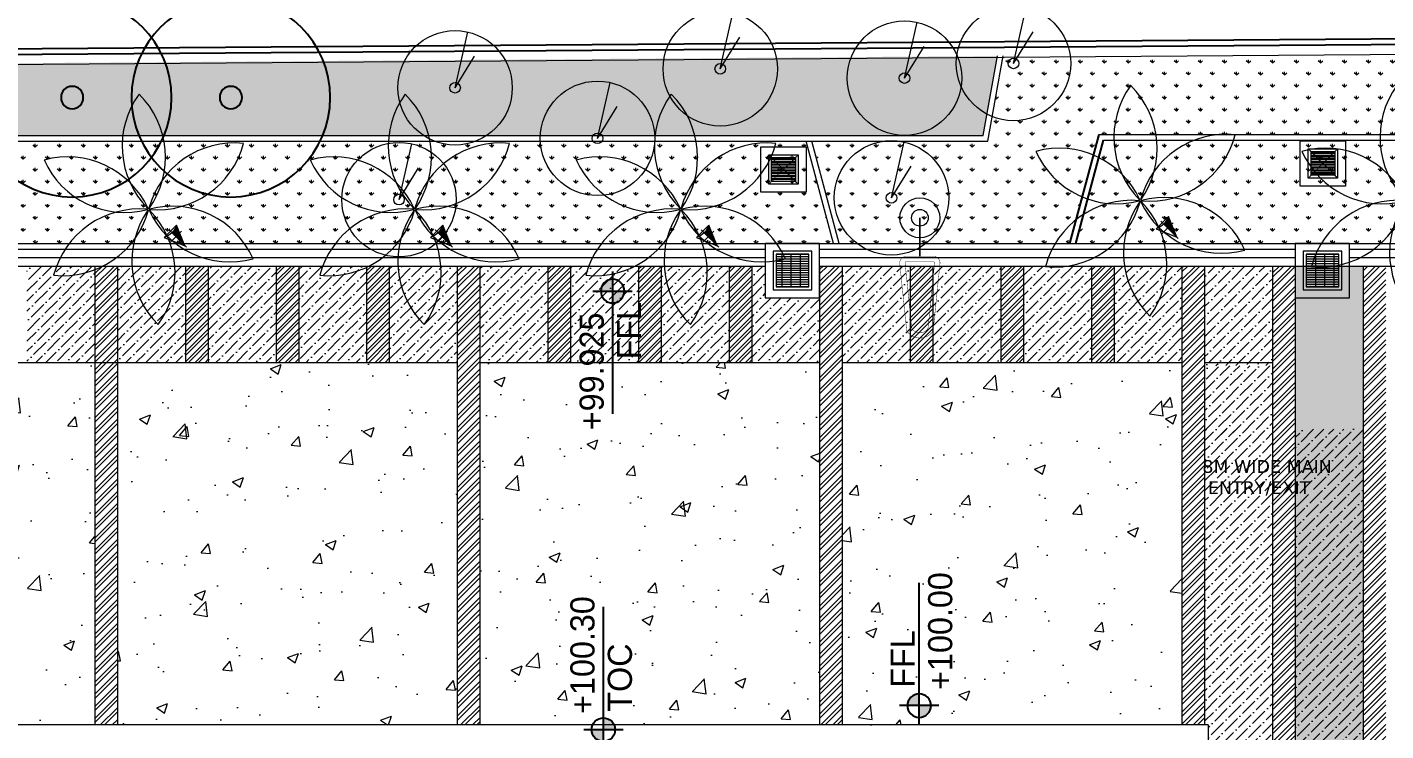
# Model space of a CAD drawing. Header units: millimetres. Extents: x 7964926 to 16080295, y -6277184 to -2986664.
# Drawn here: x 8235493 to 8259489, y -3088761 to -3076344 of the extents above; entities that cross this region are included whole.
import ezdxf

# ---------------------------------------------------------------- set-up
doc = ezdxf.new("R2010")
doc.units = ezdxf.units.MM
doc.header["$LTSCALE"] = 2000
doc.header["$MEASUREMENT"] = 0
doc.linetypes.add('( Hidden )', pattern=[0.375, 0.25, -0.125])
doc.linetypes.add('1', pattern=[0, 0, 0])
for name, color, linetype in [('a-text m', 8, 'Continuous'), ('L - proposed trees', 74, 'Continuous'), ('L-FL', 7, 'Continuous')]:
    doc.layers.add(name, color=color, linetype=linetype)
for name, color, linetype, lineweight in [('L - paving', 9, 'Continuous', 5), ('L- existing trees', 76, 'Continuous', 18), ('L-CHAMBERS', 50, 'Continuous', 5), ('L-compound wall', 7, 'Continuous', 20), ('L-ELE 2', 30, 'Continuous', 15), ('L-ELE 4', 27, 'Continuous', 9), ('L-HATCH-1', 9, 'Continuous', 5), ('L-kerb', 24, 'Continuous', 13), ('L-lights', 213, 'Continuous', 0), ('L-Paver 400x400', 250, '1', 13), ('L-SHRUBS', 96, 'Continuous', 18)]:
    doc.layers.add(name, color=color, linetype=linetype, lineweight=lineweight)
doc.styles.add('a-con txt m', font='verdana.ttf', dxfattribs={"height": 300})
doc.styles.add('Century Gothic', font='GOTHIC.TTF')
doc.styles.get("Standard").update_dxf_attribs({"font": 'romans.shx', "width": 0.75})
pattern_1 = [(90, (4489.36, -1e-05), (-212.1320343, 212.1320343), [56.25, -368.014069]), (45, (4489.36, -1e-05), (-212.132034, 212.132034), [56.25, -243.75]), (135, (4489.36, -1e-05), (-212.132034, -212.132034), [56.25, -243.75])]
pattern_2 = [(45, (0.76, 1106.92), (66.2912607, 243.067956), [312.5, -62.5, 0, -62.5])]
pattern_3 = [(50, (0, 0), (1972.4655, -172.56837), [206.25, -2268.75]), (355, (0, 0), (-381.56617, 2068.52837), [165, -1815]), (100.451444, (164.4, -14.4), (1590.89933, 1895.95998), [175.28553, -1928.1408]), (46.1842, (0, 550), (2934.91366, -455.178), [309.375, -3403.125]), (96.635635, (244.6, 512), (2570.32035, 2678.82615), [262.9284, -2892.2128]), (351.184164, (0, 550), (2570.3203, 2678.8262), [247.5, -2722.5]), (21, (275, 412.5), (1641.4944, -1107.20195), [206.25, -2268.75]), (326, (275, 412.5), (669.11716, 1994.16262), [165, -1815]), (71.451445, (411.8, 320.2), (2310.61154, 886.96067), [175.2855, -1928.1408]), (37.5, (0, 0), (33.4396, 915.4581), [0, -1793, 0, -1842.5, 0, -1821.875]), (7.5, (0, 0), (723.44123, 1084.63221), [0, -1050.5, 0, -1751.75, 0, -694.375]), (327.5, (-613.25, 0), (1468.0117, -62.0259), [0, -687.5, 0, -2145, 0, -2846.25]), (317.5, (-888.2, 0), (1603.76197, 275.2887), [0, -893.75, 0, -1424.5, 0, -2021.25])]
pattern_4 = [(45, (0, 0), (-106.0660172, 106.0660172), []), (45, (0, 75), (-106.0660172, 106.0660172), [])]
pattern_5 = [(45, (0, 0), (-88.3883476, 88.3883476), []), (45, (0, 62.5), (-88.3883476, 88.3883476), [])]

# ---------------------------------------------------------------- blocks, each defined once
blk = doc.blocks.new('ertrt')
at = {"layer": 'L- existing trees', "color": 76, "lineweight": 5, "ltscale": 100}
for q in [(0.0672, 0.2962), (0.1038, 0.1682)]:
    blk.add_line((0, 0), q, dxfattribs=at)
blk.add_circle((0, 0), 0.3038, dxfattribs=at)
at = {"layer": 'L- existing trees', "color": 42, "lineweight": 5, "ltscale": 100}
blk.add_circle((0, 0), 0.0281, dxfattribs=at)
blk = doc.blocks.new('tree14 pp')
at = {"layer": 'L - proposed trees', "ltscale": 2000}
for radius in [1275, 143]:
    blk.add_circle((-1173, 1331), radius, dxfattribs=at)
blk = doc.blocks.new('finish lvl')
h = blk.add_hatch(color=256)
edge = h.paths.add_edge_path()
edge.add_ellipse((0.0378, 0.003), major_axis=(-0.0305, 0.0305), ratio=1, start_angle=-45, end_angle=45)
edge.add_line((-0.0053, 0.003), (0.0378, 0.003))
edge.add_line((0.0378, 0.003), (0.0378, 0.0461))
edge = h.paths.add_edge_path()
edge.add_ellipse((0.0378, 0.003), major_axis=(-0.0305, 0.0305), ratio=1, start_angle=135, end_angle=225)
edge.add_line((0.0809, 0.003), (0.0378, 0.003))
edge.add_line((0.0378, 0.003), (0.0378, -0.0401))
for p, q in [((0.0378, 0.0748), (0.0378, -0.0688)), ((-0.034, 0.003), (0.4857, 0.003))]:
    blk.add_line(p, q)
blk.add_ellipse((0.0378, 0.003), major_axis=(-0.0305, 0.0305), ratio=1, start_param=1.570796326794534, end_param=7.85398163397412)
at = {"layer": 'L-FL'}
for tag, p in [('%%P0.00', (0.1256, 0.0357)), ('FIN.LVL.', (0.1075, -0.103))]:
    blk.add_attdef(tag, p, '', height=0.08, dxfattribs=at)
blk = doc.blocks.new('cb 1')
at = {"layer": 'L-Paver 400x400', "true_color": 0x636466}
h = blk.add_hatch(dxfattribs=at)
h.set_pattern_fill('GRATE', color=251, scale=1300)
h.paths.add_polyline_path([(8080578, -3139540), (8079998, -3139540), (8079998, -3140120), (8080578, -3140120)])
at = {"layer": 'L-CHAMBERS', "color": 8}
blk.add_lwpolyline([(8079808, -3140310), (8080768, -3140310), (8080768, -3139350), (8079808, -3139350)], close=True, dxfattribs=at)
at = {"layer": 'L-CHAMBERS', "color": 37}
for points in [[(8079948, -3140170), (8080628, -3140170), (8080628, -3139490), (8079948, -3139490)], [(8079998, -3140120), (8080578, -3140120), (8080578, -3139540), (8079998, -3139540)]]:
    blk.add_lwpolyline(points, close=True, dxfattribs=at)
blk = doc.blocks.new('CHAMBERS')
at = {"layer": 'L-Paver 400x400', "true_color": 0x636466}
h = blk.add_hatch(dxfattribs=at)
h.set_pattern_fill('ANSI32', color=251, scale=135, angle=315)
h.set_pattern_definition([(0, (0.48, 1.42), (1e-14, 50.625), []), (0, (17.355, -15.46), (1e-14, 50.625), [])])
h.paths.add_polyline_path([(7999084, -3148058), (7998664, -3148058), (7998664, -3148478), (7999084, -3148478)])
at = {"layer": 'L-CHAMBERS', "color": 42}
for points in [[(7999274, -3148668), (7998474, -3148668), (7998474, -3147868), (7999274, -3147868)], [(7999134, -3148528), (7998614, -3148528), (7998614, -3148008), (7999134, -3148008)], [(7999084, -3148478), (7998664, -3148478), (7998664, -3148058), (7999084, -3148058)]]:
    blk.add_lwpolyline(points, close=True, dxfattribs=at)
at = {"layer": 'L-Paver 400x400', "color": 251, "linetype": '( Hidden )', "ltscale": 0.005, "true_color": 0x636466}
for p, q in [((7998614, -3148008), (7999134, -3148528)), ((7998614, -3148528), (7999134, -3148008))]:
    blk.add_line(p, q, dxfattribs=at)
blk = doc.blocks.new('street light')
at = {"color": 6, "const_width": 7.65, "elevation": 0}
for points in [[(2710614, 3155396), (2709433, 3155516, 0.453669), (2709303, 3155402), (2709303, 3154921, 0.453669), (2709433, 3154807), (2710614, 3154928)], [(2710581, 3155304), (2709421, 3155422, 0.466706), (2709397, 3155402), (2709397, 3154921, 0.466706), (2709421, 3154901), (2710581, 3155019)], [(2710581, 3155019, 0.489568), (2710581, 3155304, 0.489568)], [(2710614, 3154928, 0.558552), (2710614, 3155396)]]:
    blk.add_lwpolyline(points, format="xyb", dxfattribs=at)
at = {"color": 6, "const_width": 30.6, "elevation": 0}
blk.add_lwpolyline([(2709303, 3155162), (2708622, 3155162)], dxfattribs=at)
at = {"color": 6}
for radius in [353, 147]:
    blk.add_circle((2708622, 3155162, 0), radius, dxfattribs=at)
blk = doc.blocks.new('Shrub uplighter')
h = blk.add_hatch()
h.set_pattern_fill('ANSI31', color=256, scale=344.25, style=0)
h.set_pattern_definition([(45, (-3501134.188, -320471.352), (-30.4276887, 30.4276887), [])])
edge = h.paths.add_edge_path()
edge.add_arc((1745, 0), 876, 153.08888, 180)
edge.add_line((869, 0), (27, 0))
edge.add_line((27, 0), (963, 397))
for points in [[(-67, 0), (1058, 0)], [(608, -355), (608, 355)], [(963, -399), (963, 397)]]:
    blk.add_lwpolyline(points)
blk.add_lwpolyline([(27, 0), (963, 397), (963, -399)], close=True)
blk.add_arc((1745, 0), 876, 153.08888, 206.91112)
blk = doc.blocks.new('plam 1')
at = {"layer": 'L- existing trees'}
blk.add_circle((18691.243, 10681.503), 0.0126, dxfattribs=at)
for centre, major_axis, start_param, end_param in [((18692.185, 10682.007), (-0.755, 0.755), -0.142479, 1.26504), ((18690.599, 10682.359), (-0.757, 0.757), 3.0131, 4.416231), ((18691.278, 10682.57), (-0.755, 0.755), 0.904718, 2.312237), ((18690.18, 10681.373), (-0.757, 0.757), 4.060297, 5.463429), ((18692.151, 10680.94), (-0.755, 0.755), -1.189677, 0.217842), ((18691.662, 10682.488), (-0.757, 0.757), 1.965902, 3.369034), ((18690.824, 10680.518), (-0.757, 0.757), -1.175691, 0.227441), ((18690.336, 10682.066), (-0.755, 0.755), 1.951916, 3.359435), ((18691.887, 10680.648), (-0.757, 0.757), -0.128493, 1.274639), ((18690.302, 10680.999), (-0.755, 0.755), 2.999113, 4.406632), ((18692.306, 10681.633), (-0.757, 0.757), 0.918705, 2.321836), ((18691.209, 10680.436), (-0.755, 0.755), 4.046311, 5.45383)]:
    blk.add_ellipse(centre, major_axis=major_axis, ratio=1, start_param=start_param, end_param=end_param, dxfattribs=at)

msp = doc.modelspace()

# ---------------------------------------------------------------- hatches: boundary and pattern name
at = {"layer": 'L - paving'}
h = msp.add_hatch(dxfattribs=at)
h.set_pattern_fill('ANSI36', color=37, scale=1000)
h.set_pattern_definition(pattern_2)
h.paths.add_polyline_path([(8235488.6, -3082260), (8236688.6, -3082260), (8236688.6, -3080558.1), (8235488.6, -3080558.1)])
h = msp.add_hatch(dxfattribs=at)
h.set_pattern_fill('ANSI36', color=37, scale=1000)
h.set_pattern_definition(pattern_2)
h.paths.add_polyline_path([(8237088.6, -3082260), (8238288.6, -3082260), (8238288.6, -3080558.1), (8237088.6, -3080558.1)])
h = msp.add_hatch(dxfattribs=at)
h.set_pattern_fill('ANSI36', color=37, scale=1000)
h.set_pattern_definition(pattern_2)
h.paths.add_polyline_path([(8238688.6, -3082260), (8239888.6, -3082260), (8239888.6, -3080558.1), (8238688.6, -3080558.1)])
h = msp.add_hatch(dxfattribs=at)
h.set_pattern_fill('ANSI36', color=37, scale=1000)
h.set_pattern_definition(pattern_2)
h.paths.add_polyline_path([(8240288.6, -3082260), (8241488.6, -3082260), (8241488.6, -3080558.1), (8240288.6, -3080558.1)])
h = msp.add_hatch(dxfattribs=at)
h.set_pattern_fill('ANSI36', color=37, scale=1000)
h.set_pattern_definition(pattern_2)
h.paths.add_polyline_path([(8241888.6, -3082260), (8243088.6, -3082260), (8243088.6, -3080558.1), (8241888.6, -3080558.1)])
h = msp.add_hatch(dxfattribs=at)
h.set_pattern_fill('ANSI36', color=37, scale=1000)
h.set_pattern_definition(pattern_2)
h.paths.add_polyline_path([(8243488.6, -3082260), (8244688.6, -3082260), (8244688.6, -3080558.1), (8243488.6, -3080558.1)])
h = msp.add_hatch(dxfattribs=at)
h.set_pattern_fill('ANSI36', color=37, scale=1000)
h.set_pattern_definition(pattern_2)
h.paths.add_polyline_path([(8245088.6, -3082260), (8246288.6, -3082260), (8246288.6, -3080558.1), (8245088.6, -3080558.1)])
h = msp.add_hatch(dxfattribs=at)
h.set_pattern_fill('ANSI36', color=37, scale=1000)
h.set_pattern_definition(pattern_2)
h.paths.add_polyline_path([(8246688.6, -3082260), (8247888.6, -3082260), (8247888.6, -3080558.1), (8246688.6, -3080558.1)])
h = msp.add_hatch(dxfattribs=at)
h.set_pattern_fill('ANSI36', color=37, scale=1000)
h.set_pattern_definition(pattern_2)
h.paths.add_polyline_path([(8248528.5, -3081118.1), (8248528.5, -3080558.1), (8248288.6, -3080558.1), (8248288.6, -3082260), (8249488.6, -3082260), (8249488.6, -3080558.1), (8249488.5, -3080558.1), (8249488.5, -3081118.1)])
h = msp.add_hatch(dxfattribs=at)
h.set_pattern_fill('ANSI36', color=37, scale=1000)
h.set_pattern_definition(pattern_2)
h.paths.add_polyline_path([(8249888.6, -3082260), (8251088.6, -3082260), (8251088.6, -3080558.1), (8249888.6, -3080558.1)])
h = msp.add_hatch(dxfattribs=at)
h.set_pattern_fill('ANSI36', color=37, scale=1000)
h.set_pattern_definition(pattern_2)
h.paths.add_polyline_path([(8251488.6, -3082260), (8252688.6, -3082260), (8252688.6, -3080558.1), (8251488.6, -3080558.1)])
h = msp.add_hatch(dxfattribs=at)
h.set_pattern_fill('ANSI36', color=37, scale=1000)
h.set_pattern_definition(pattern_2)
h.paths.add_polyline_path([(8253088.6, -3082260), (8254288.6, -3082260), (8254288.6, -3080558.1), (8253088.6, -3080558.1)])
h = msp.add_hatch(dxfattribs=at)
h.set_pattern_fill('ANSI36', color=37, scale=1000)
h.set_pattern_definition(pattern_2)
h.paths.add_polyline_path([(8254688.6, -3082260), (8255888.6, -3082260), (8255888.6, -3080558.1), (8254688.6, -3080558.1)])
h = msp.add_hatch(dxfattribs=at)
h.set_pattern_fill('ANSI36', color=37, scale=1000)
h.set_pattern_definition([(45, (6400.76, 1106.92), (66.2912607, 243.067956), [312.5, -62.5, 0, -62.5])])
h.paths.add_polyline_path([(8257488.6, -3080558.1), (8256288.6, -3080558.1), (8256288.6, -3082315.3), (8257488.6, -3082315.3)])
h = msp.add_hatch(dxfattribs=at)
h.set_pattern_fill('ANSI36', color=37, scale=1000)
h.set_pattern_definition([(45, (6400.76, 1106.92), (66.2912607, 243.067956), [312.5, -62.5, 0, -62.5])])
h.paths.add_polyline_path([(8257488.6, -3080558.1), (8256288.6, -3080558.1), (8256288.6, -3082315.3), (8257488.6, -3082315.3)])
h = msp.add_hatch(dxfattribs=at)
h.set_pattern_fill('ANSI36', color=37, scale=1000)
h.set_pattern_definition([(45, (0.76, -12.86), (66.2912607, 243.067956), [312.5, -62.5, 0, -62.5])])
edge = h.paths.add_edge_path()
edge.add_line((8259021.9, -3097960.1), (8259088.6, -3097960.1))
edge.add_line((8259088.6, -3097960.1), (8259088.6, -3080558.1))
edge.add_line((8259088.6, -3080558.1), (8257888.6, -3080558.1))
edge.add_line((8257888.6, -3080558.1), (8257888.6, -3103082.8))
edge.add_arc((8254621.9, -3100135.1), 4400, 317.93852, 360)
edge.add_line((8259021.9, -3100135.1), (8259021.9, -3097960.1))
h = msp.add_hatch(dxfattribs=at)
h.set_pattern_fill('AR-CONC', color=252, scale=275)
h.set_pattern_definition(pattern_3)
h.paths.add_polyline_path([(8230688.6, -3088658.1), (8236685.9, -3088658.1), (8236692, -3082260), (8230688.6, -3082260)])
h = msp.add_hatch(dxfattribs=at)
h.set_pattern_fill('AR-CONC', color=252, scale=275)
h.set_pattern_definition(pattern_3)
h.paths.add_polyline_path([(8237088.6, -3088658.1), (8243085.9, -3088658.1), (8243092, -3082260), (8237088.6, -3082260)])
h = msp.add_hatch(dxfattribs=at)
h.set_pattern_fill('AR-CONC', color=252, scale=275)
h.set_pattern_definition(pattern_3)
h.paths.add_polyline_path([(8243488.6, -3088658.1), (8249485.9, -3088658.1), (8249492, -3082260), (8243488.6, -3082260)])
h = msp.add_hatch(dxfattribs=at)
h.set_pattern_fill('AR-CONC', color=252, scale=275)
h.set_pattern_definition(pattern_3)
h.paths.add_polyline_path([(8249888.6, -3088658.1), (8255885.9, -3088658.1), (8255892, -3082260), (8249888.6, -3082260)])
h = msp.add_hatch(dxfattribs=at)
h.set_pattern_fill('ANSI36', color=256, scale=1000)
h.set_pattern_definition([(45, (8182420.79, -3159632.72), (66.29126, 243.06796), [312.5, -62.5, 0, -62.5])])
h.paths.add_polyline_path([(8256349, -3088658.1), (8256349, -3090311.4), (8257488.6, -3090335.1), (8257488.6, -3082317.2), (8256288.6, -3082317.2), (8256288.6, -3088658.1)])
h = msp.add_hatch(dxfattribs=at)
h.set_pattern_fill('ANSI36', color=256, scale=1000)
h.set_pattern_definition([(45, (8182420.79, -3159632.72), (66.29126, 243.06796), [312.5, -62.5, 0, -62.5])])
h.paths.add_polyline_path([(8256288.6, -3088658.1), (8256349, -3088658.1), (8256349, -3090311.4), (8257488.6, -3090335.1), (8257488.6, -3083435.1), (8256288.6, -3083435.1)])
h = msp.add_hatch(dxfattribs=at)
h.set_pattern_fill('ANSI36', color=37, scale=1000)
h.set_pattern_definition([(45, (0.76, -12.86), (66.2912607, 243.067956), [312.5, -62.5, 0, -62.5])])
h.paths.add_polyline_path([(8259021.9, -3097960.1), (8259088.6, -3097960.1), (8259088.6, -3083435.1), (8257888.6, -3083435.1), (8257888.6, -3098085.1), (8259021.9, -3098085.1)])
at = {"layer": 'L-HATCH-1'}
h = msp.add_hatch(dxfattribs=at)
h.set_pattern_fill('STEEL', color=26, scale=1200)
h.set_pattern_definition(pattern_4)
h.paths.add_polyline_path([(8237088.6, -3080558.1), (8236688.6, -3080558.1), (8236688.6, -3088658.1), (8237088.6, -3088658.1)])
h = msp.add_hatch(dxfattribs=at)
h.set_pattern_fill('STEEL', color=26, scale=1000)
h.set_pattern_definition(pattern_5)
h.paths.add_polyline_path([(8238688.6, -3080558.1), (8238288.6, -3080558.1), (8238288.6, -3082260), (8238688.6, -3082260)])
h = msp.add_hatch(dxfattribs=at)
h.set_pattern_fill('STEEL', color=26, scale=1000)
h.set_pattern_definition(pattern_5)
h.paths.add_polyline_path([(8240288.6, -3080558.1), (8239888.6, -3080558.1), (8239888.6, -3082260), (8240288.6, -3082260)])
h = msp.add_hatch(dxfattribs=at)
h.set_pattern_fill('STEEL', color=26, scale=1000)
h.set_pattern_definition(pattern_5)
h.paths.add_polyline_path([(8241888.6, -3080558.1), (8241488.6, -3080558.1), (8241488.6, -3082260), (8241888.6, -3082260)])
h = msp.add_hatch(dxfattribs=at)
h.set_pattern_fill('STEEL', color=26, scale=1200)
h.set_pattern_definition(pattern_4)
h.paths.add_polyline_path([(8243488.6, -3080558.1), (8243088.6, -3080558.1), (8243088.6, -3088658.1), (8243488.6, -3088658.1)])
h = msp.add_hatch(dxfattribs=at)
h.set_pattern_fill('STEEL', color=26, scale=1000)
h.set_pattern_definition(pattern_5)
h.paths.add_polyline_path([(8245088.6, -3080558.1), (8244688.6, -3080558.1), (8244688.6, -3082260), (8245088.6, -3082260)])
h = msp.add_hatch(dxfattribs=at)
h.set_pattern_fill('STEEL', color=26, scale=1000)
h.set_pattern_definition(pattern_5)
h.paths.add_polyline_path([(8246688.6, -3080558.1), (8246288.6, -3080558.1), (8246288.6, -3082260), (8246688.6, -3082260)])
h = msp.add_hatch(dxfattribs=at)
h.set_pattern_fill('STEEL', color=26, scale=1000)
h.set_pattern_definition(pattern_5)
h.paths.add_polyline_path([(8248288.6, -3080558.1), (8247888.6, -3080558.1), (8247888.6, -3082260), (8248288.6, -3082260)])
h = msp.add_hatch(dxfattribs=at)
h.set_pattern_fill('STEEL', color=26, scale=1200)
h.set_pattern_definition(pattern_4)
h.paths.add_polyline_path([(8249888.6, -3080558.1), (8249488.6, -3080558.1), (8249488.6, -3088658.1), (8249888.6, -3088658.1)])
h = msp.add_hatch(dxfattribs=at)
h.set_pattern_fill('STEEL', color=26, scale=1000)
h.set_pattern_definition(pattern_5)
h.paths.add_polyline_path([(8251488.6, -3080558.1), (8251088.6, -3080558.1), (8251088.6, -3082260), (8251488.6, -3082260)])
h = msp.add_hatch(dxfattribs=at)
h.set_pattern_fill('STEEL', color=26, scale=1000)
h.set_pattern_definition(pattern_5)
h.paths.add_polyline_path([(8253088.6, -3080558.1), (8252688.6, -3080558.1), (8252688.6, -3082260), (8253088.6, -3082260)])
h = msp.add_hatch(dxfattribs=at)
h.set_pattern_fill('STEEL', color=26, scale=1000)
h.set_pattern_definition(pattern_5)
h.paths.add_polyline_path([(8254688.6, -3080558.1), (8254288.6, -3080558.1), (8254288.6, -3082260), (8254688.6, -3082260)])
h = msp.add_hatch(dxfattribs=at)
h.set_pattern_fill('STEEL', color=26, scale=1200)
h.set_pattern_definition(pattern_4)
h.paths.add_polyline_path([(8256288.6, -3080558.1), (8255888.6, -3080558.1), (8255888.6, -3088658.1), (8256288.6, -3088658.1)])
h = msp.add_hatch(dxfattribs=at)
h.set_pattern_fill('STEEL', color=26, scale=1200)
h.set_pattern_definition(pattern_4)
edge = h.paths.add_edge_path()
edge.add_line((8257488.6, -3090333.5), (8257621.9, -3090333.5))
edge.add_line((8257621.9, -3090333.5), (8257621.9, -3097483.5))
edge.add_line((8257621.9, -3097483.5), (8257621.9, -3097483.5))
edge.add_line((8257621.9, -3097483.5), (8257621.5, -3100184.8))
edge.add_arc((8254621.9, -3100133.5), 3000, 342.85441, 359.01969, ccw=False)
edge.add_line((8257488.6, -3101017.9), (8257488.6, -3103473.1))
edge.add_arc((8254621.9, -3100135.1), 4400, 310.6561, 317.93852)
edge.add_line((8257888.6, -3103082.8), (8257888.6, -3080558.1))
edge.add_line((8257888.6, -3080558.1), (8257488.6, -3080558.1))
edge.add_line((8257488.6, -3080558.1), (8257488.6, -3090333.5))
h = msp.add_hatch(dxfattribs=at)
h.set_pattern_fill('STEEL', color=26, scale=1200)
h.set_pattern_definition(pattern_4)
h.paths.add_polyline_path([(8259488.6, -3080558.1), (8259088.6, -3080558.1), (8259088.6, -3097960.1), (8259488.6, -3097960.1)])
at = {"layer": 'L-SHRUBS'}
h = msp.add_hatch(dxfattribs=at)
h.set_pattern_fill('GRASS', color=256, scale=300)
h.set_pattern_definition(pattern_1)
h.paths.add_polyline_path([(8270042.6, -3080016.5), (8270018.5, -3076724.3), (8266016.4, -3076753.7), (8265592.6, -3078335.1), (8254499.8, -3078335.1), (8254011.3, -3080158.1), (8267794.8, -3080158.1), (8267794.8, -3080016.5)])
h = msp.add_hatch(dxfattribs=at)
h.set_pattern_fill('GRASS', color=256, scale=300)
h.set_pattern_definition(pattern_1)
h.paths.add_polyline_path([(8252627.5, -3076851.8), (8231743.6, -3077004.9), (8231965.9, -3078255.1), (8252377.9, -3078255.1)])
h = msp.add_hatch(dxfattribs=at)
h.set_pattern_fill('GRASS', color=256, scale=300)
h.set_pattern_definition(pattern_1)
h.paths.add_polyline_path([(8265912.7, -3076754.4), (8252729.2, -3076851.1), (8252461.7, -3078355.1), (8249353.1, -3078355.1), (8249836.2, -3080158.1), (8253907.8, -3080158.1), (8254423.1, -3078235.1), (8265515.9, -3078235.1)])
h = msp.add_hatch(dxfattribs=at)
h.set_pattern_fill('GRASS', color=256, scale=300)
h.set_pattern_definition(pattern_1)
h.paths.add_polyline_path([(8249249.6, -3078355.1), (8235094.2, -3078355.1), (8234611.1, -3080158.1), (8249732.7, -3080158.1)])

# ---------------------------------------------------------------- linework, layer by layer
at = {"layer": 'L-compound wall', "color": 7, "lineweight": 25}
msp.add_line((8269440.1, -3076578.6), (8175894.2, -3077264.4), dxfattribs=at)
at = {"layer": 'L-compound wall'}
msp.add_line((8269440.1, -3076753.6), (8175895, -3077439.4), dxfattribs=at)
at = {"layer": 'L-compound wall', "lineweight": 25}
msp.add_lwpolyline([(8175893.6, -3077164.4), (7980862.9, -3077508.1), (7978305.1, -3097896.6), (7976331, -3114636.5), (7971810.4, -3151672.1), (7992932.7, -3151954.5), (8024764.8, -3151685.3), (8063758.7, -3151406.3), (8108734.3, -3151866.2), (8174287, -3153237), (8175095.3, -3114965), (8270296.8, -3115122.4), (8270280, -3116338.9), (8274728.9, -3116451.3), (8275279.4, -3076529.7), (8270829.8, -3076468.4)], close=True, dxfattribs=at)
msp.add_lwpolyline([(8270829.9, -3076468.4), (8270829.9, -3076468.4), (8175893.7, -3077164.4), (7980863.1, -3077508.1), (7978305.3, -3097896.6), (7976331.1, -3114636.5), (7971810.5, -3151672.1), (7992932.9, -3151954.5), (8024764.9, -3151685.3), (8063758.8, -3151406.3), (8108734.4, -3151866.2), (8174287.1, -3153237), (8175095.4, -3114965), (8270296.9, -3115122.4), (8270280.1, -3116338.9)], dxfattribs=at)
at = {"layer": 'L-ELE 2'}
for p, q in [((8234216.7, -3080258.1), (8248528.5, -3080258.1)), ((8249488.5, -3080258.1), (8257888.6, -3080258.1)), ((8258848.6, -3080258.1), (8267856.9, -3080258.1)), ((8234216.7, -3080408.1), (8248528.5, -3080408.1)), ((8249488.5, -3080408.1), (8257888.6, -3080408.1)), ((8258848.6, -3080408.1), (8270294.8, -3080408.1)), ((8256349, -3088658.1), (8226351.9, -3088658.1)), ((8256349, -3088658.1), (8256349, -3090308.5))]:
    msp.add_line(p, q, dxfattribs=at)
at = {"layer": 'L-ELE 4'}
for p, q in [((8221088.6, -3080558.1), (8248528.5, -3080558.1)), ((8249488.5, -3080558.1), (8270294.8, -3080558.1)), ((8230688.6, -3082260), (8243088.6, -3082260)), ((8243488.6, -3082260), (8249488.6, -3082260)), ((8249888.6, -3082260), (8255888.6, -3082260)), ((8255888.6, -3082260), (8255888.6, -3088658.1)), ((8256288.6, -3082260), (8256288.6, -3088658.1)), ((8256288.6, -3082260), (8257488.6, -3082260)), ((8236688.6, -3082317.2), (8236688.6, -3088658.1)), ((8237088.6, -3082317.2), (8237088.6, -3088658.1)), ((8243088.6, -3082317.2), (8243088.6, -3088658.1)), ((8243488.6, -3082317.2), (8243488.6, -3088658.1)), ((8249488.6, -3082317.2), (8249488.6, -3088658.1)), ((8249888.6, -3082317.2), (8249888.6, -3088658.1))]:
    msp.add_line(p, q, dxfattribs=at)
for points in [[(8236688.6, -3080558.1), (8236688.6, -3082315.3)], [(8237088.6, -3080558.1), (8237088.6, -3082315.3)], [(8238288.6, -3080558.1), (8238288.6, -3082260)], [(8238688.6, -3080558.1), (8238688.6, -3082260)], [(8239888.6, -3080558.1), (8239888.6, -3082260)], [(8240288.6, -3080558.1), (8240288.6, -3082260)], [(8241488.6, -3080558.1), (8241488.6, -3082260)], [(8241888.6, -3080558.1), (8241888.6, -3082260)], [(8243088.6, -3080558.1), (8243088.6, -3082315.3)], [(8243488.6, -3080558.1), (8243488.6, -3082315.3)], [(8244688.6, -3080558.1), (8244688.6, -3082260)], [(8245088.6, -3080558.1), (8245088.6, -3082260)], [(8246288.6, -3080558.1), (8246288.6, -3082260)], [(8246688.6, -3080558.1), (8246688.6, -3082260)], [(8247888.6, -3080558.1), (8247888.6, -3082260)], [(8248288.6, -3080558.1), (8248288.6, -3082260)], [(8249488.6, -3080558.1), (8249488.6, -3082315.3)], [(8249888.6, -3080558.1), (8249888.6, -3082315.3)], [(8251088.6, -3080558.1), (8251088.6, -3082260)], [(8251488.6, -3080558.1), (8251488.6, -3082260)], [(8252688.6, -3080558.1), (8252688.6, -3082260)], [(8253088.6, -3080558.1), (8253088.6, -3082260)], [(8254288.6, -3080558.1), (8254288.6, -3082260)], [(8254688.6, -3080558.1), (8254688.6, -3082260)], [(8255888.6, -3080558.1), (8255888.6, -3082260)], [(8256288.6, -3080558.1), (8256288.6, -3082260)], [(8257488.6, -3080558.1), (8257488.6, -3090335.1)], [(8257888.6, -3080558.1), (8257888.6, -3098085.1)], [(8259088.6, -3080558.1), (8259088.6, -3097960.1)], [(8257488.6, -3081435.1), (8257488.6, -3090335.1)]]:
    msp.add_lwpolyline(points, dxfattribs=at)
at = {"layer": 'L-kerb'}
for p, q in [((8252377.9, -3078255.1), (8252627.5, -3076851.8)), ((8252461.7, -3078355.1), (8252729.2, -3076851.1)), ((8231882.1, -3078355.1), (8252461.7, -3078355.1)), ((8231958.9, -3078255.1), (8252377.9, -3078255.1)), ((8249732.7, -3080158.1), (8249249.6, -3078355.1)), ((8249836.2, -3080158.1), (8249353.1, -3078355.1)), ((8254423.1, -3078235.1), (8265515.9, -3078235.1)), ((8254499.8, -3078335.1), (8265592.6, -3078335.1)), ((8154341.2, -3080158.1), (8267856.9, -3080158.1))]:
    msp.add_line(p, q, dxfattribs=at)
at = {"layer": 'L-kerb', "lineweight": 25}
for points in [[(8253907.8, -3080158.1), (8254423.1, -3078235.1)], [(8254011.3, -3080158.1), (8254499.8, -3078335.1)]]:
    msp.add_lwpolyline(points, dxfattribs=at)

# ---------------------------------------------------------------- block references
at = {"layer": 'L - proposed trees', "color": 1, "xscale": -1.377, "yscale": 1.377, "zscale": 1.377, "rotation": 59.99999999999987}
for p in [(8237067.3, -3079899.9), (8239869.7, -3079899.9)]:
    msp.add_blockref('tree14 pp', p, dxfattribs=at)
at = {"layer": 'L- existing trees', "color": 76, "xscale": 3325.365938783046, "yscale": 3325.365938783046, "zscale": 3325.365938783046}
for p in [(8252912.3, -3076983.3), (8247733.7, -3077079.1), (8250987.2, -3077241.8), (8243049.9, -3077412.7), (8245566, -3078305.4), (8242060.2, -3079386.5), (8250757.5, -3079354.6)]:
    msp.add_blockref('ertrt', p, dxfattribs=at)
at = {"layer": 'L- existing trees', "xscale": 1466.902106434599, "yscale": 1466.902106434599, "zscale": 1466.902106434599, "rotation": 77.25277453061463}
for p in [(17470333.1, -33279311.6), (17475033.1, -33279311.6), (17479733.1, -33279311.6), (17487848.6, -33279159.5), (17492548.6, -33279159.5)]:
    msp.add_blockref('plam 1', p, dxfattribs=at)
at = {"layer": 'L-CHAMBERS', "color": 8}
for name, p in [('CHAMBERS', (259503.3, 69520.3)), ('CHAMBERS', (249976.3, 69412.9)), ('cb 1', (168721, 59191.5)), ('cb 1', (168721, 59191.5)), ('cb 1', (178081.2, 59191.5))]:
    msp.add_blockref(name, p, dxfattribs=at)
at = {"layer": 'L-FL', "ltscale": 0.5}
ref = msp.add_blockref('finish lvl', (8245846.7, -3080819.1), dxfattribs=dict(at, xscale=-4835.364000016558, yscale=4835.364000016558, zscale=4835.364000016558, rotation=89.99978946303173))
ref.add_attrib('FIN.LVL.', 'FFL', (8246335.9, -3082205.1, 0), dxfattribs={"ltscale": 0.5, "height": 426.24, "rotation": 89.99979, "style": 'Century Gothic'})
ref.add_attrib('%%P0.00', '+99.925', (8245675, -3083456.5), dxfattribs={"ltscale": 0.5, "height": 426.24, "rotation": 89.99979, "style": 'Century Gothic'})
ref = msp.add_blockref('finish lvl', (8251232.8, -3088499.8), dxfattribs=dict(at, xscale=-4835.364000016558, yscale=4835.364000016558, zscale=4835.364000016558, rotation=269.9997894630318))
ref.add_attrib('FIN.LVL.', 'FFL', (8251169.8, -3087999.6, 0), dxfattribs={"ltscale": 0.5, "height": 426.24, "rotation": 89.99979, "style": 'Century Gothic'})
ref.add_attrib('%%P0.00', '+100.00', (8251830.7, -3088037.9), dxfattribs={"ltscale": 0.5, "height": 426.24, "rotation": 89.99979, "style": 'Century Gothic'})
ref = msp.add_blockref('finish lvl', (8245684.3, -3088923.7), dxfattribs=dict(at, xscale=4835.364000016558, yscale=4835.364000016558, zscale=4835.364000016558, rotation=90.00021053696821))
ref.add_attrib('FIN.LVL.', 'TOC', (8246173.5, -3088423.5, 0), dxfattribs={"ltscale": 0.5, "height": 426.24, "rotation": 90.00021, "style": 'Century Gothic'})
ref.add_attrib('%%P0.00', '+100.30', (8245512.6, -3088461.9), dxfattribs={"ltscale": 0.5, "height": 426.24, "rotation": 90.00021, "style": 'Century Gothic'})
at = {"layer": 'L-lights', "linetype": 'ByBlock', "extrusion": (-7.73758e-09, -8.0556e-09, 1), "rotation": 269.9985822399502}
msp.add_blockref('street light', (5096164.8, -371007.6, 0), dxfattribs=at)
at = {"layer": 'L-lights', "color": 6, "xscale": -0.3865931111449182, "yscale": 0.3865931111449182, "zscale": 0.3865931111449182, "rotation": 315.000000985152}
for p in [(8238287.5, -3080208.6), (8242987.5, -3080208.6), (8247687.5, -3080208.6), (8255803, -3080056.6)]:
    msp.add_blockref('Shrub uplighter', p, dxfattribs=at)

# ---------------------------------------------------------------- texts
at = {"layer": 'a-text m', "insert": (8270081.9, -3083983.5), "char_height": 225, "attachment_point": 3, "style": 'a-con txt m'}
msp.add_mtext_dynamic_manual_height_columns('\\pxql;8M WIDE MAIN\\P ENTRY/EXIT', width=13833.921, gutter_width=1, heights=[0], dxfattribs=at)

doc.saveas('drawing.dxf')
